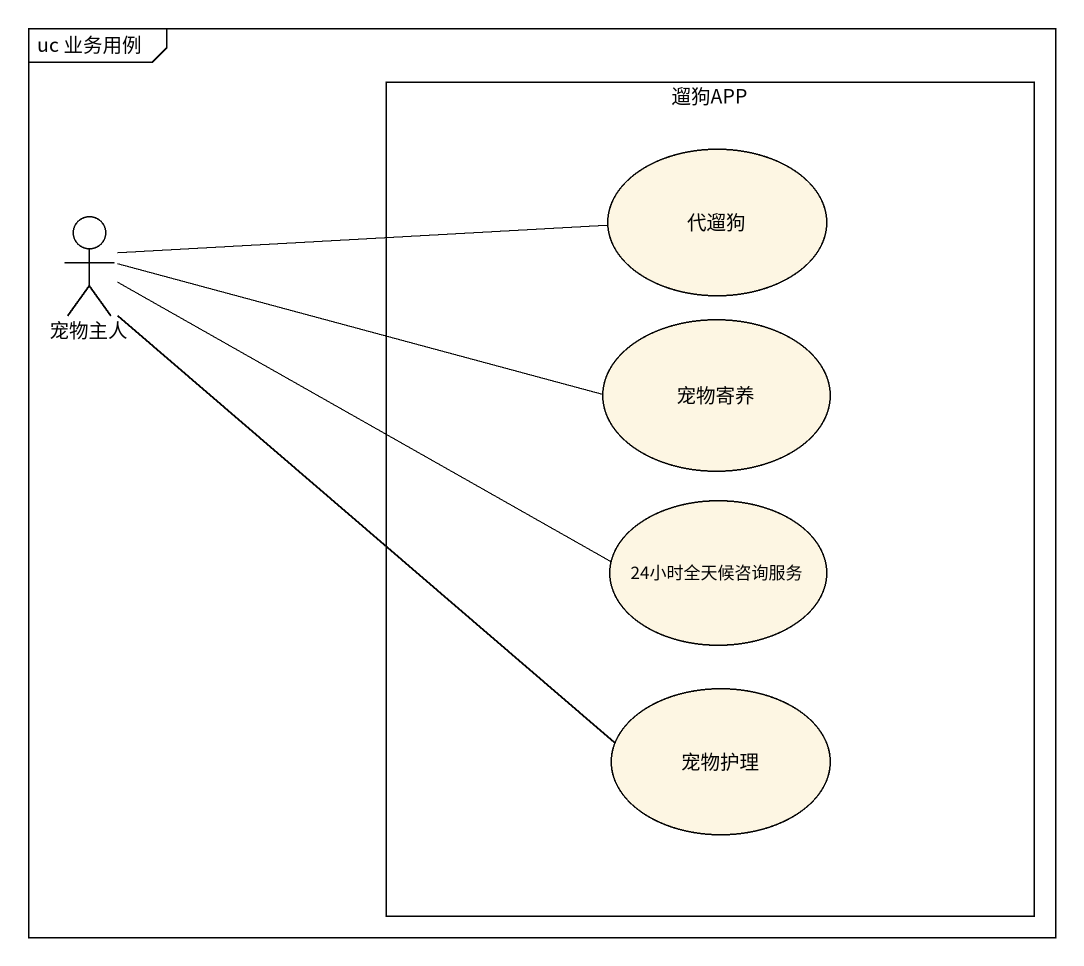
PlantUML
@startuml
mainframe uc 业务用例
rectangle 遛狗APP {
  usecase 代遛狗
  usecase 宠物寄养
  usecase "24小时全天候咨询服务" as u24小时全天候咨询服务
  usecase 宠物护理
}
actor 宠物主人
宠物主人 -right- 代遛狗
宠物主人 -right- 宠物寄养
宠物主人 -right- u24小时全天候咨询服务
宠物主人 -right- 宠物护理
@enduml
